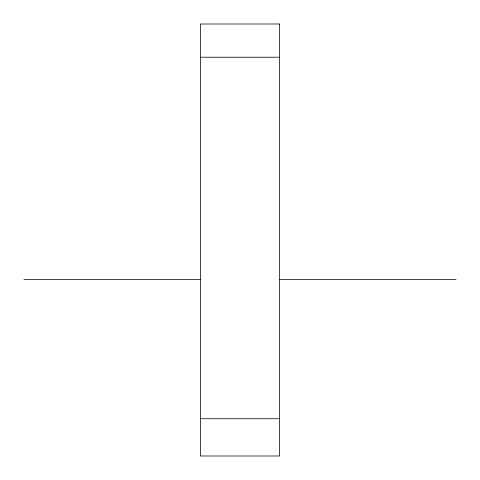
<?xml version="1.0" encoding="UTF-8"?>
<svg xmlns="http://www.w3.org/2000/svg" width="480" height="480" viewBox="0 0 480 480"><rect width="100%" height="100%" fill="white"/><g stroke="black" fill="none" stroke-linecap="round" stroke-linejoin="round"><path stroke-width="0.72" d="M200.436 57.228L279.564 57.228M24 279.564L200.766 279.564M279.396 279.564L456 279.564M200.436 418.722L279.564 418.722M279.564 24L200.436 24L200.436 456L279.564 456L279.564 24"/></g></svg>
